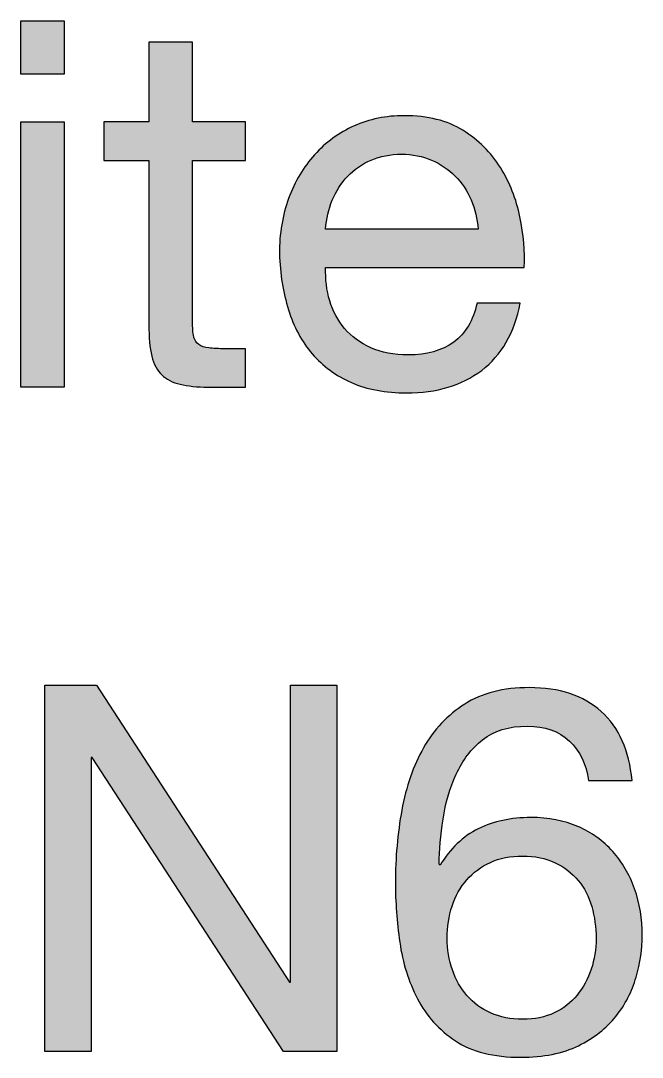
# Paper-space layout 'A3mask (portrait)' of a CAD drawing. Extents: x 0 to 277, y 0 to 394.
# Drawn here: x 207.705 to 210.149, y 28.99 to 33.067 of the extents above; entities that cross this region are included whole.
import ezdxf
from ezdxf.enums import TextEntityAlignment as Align

# ---------------------------------------------------------------- set-up
doc = ezdxf.new("R2010")
doc.units = 0
doc.layers.get('0').update_dxf_attribs({"linetype": 'CONTINUOUS'})
doc.layers.get('Defpoints').update_dxf_attribs({"linetype": 'CONTINUOUS'})
doc.layers.add('JPP_Mask', color=7, linetype='CONTINUOUS')
doc.styles.add('JPP', font='arial.ttf')

# ---------------------------------------------------------------- blocks, each defined once
blk = doc.blocks.new('A3mask (portrait)')
at = {"true_color": 0x004a91}
for points in [[(207.876, 33.0666), (207.7046, 33.0666), (207.7046, 32.8567), (207.876, 32.8567)], [(207.876, 32.6689), (207.7046, 32.6689), (207.7046, 31.6252), (207.876, 31.6252)], [(207.981, 30.1692), (207.985, 30.1692), (208.7381, 29.0125), (208.948, 29.0125), (208.948, 30.454), (208.7662, 30.454), (208.7662, 29.2851), (208.7622, 29.2851), (208.0031, 30.454), (207.7992, 30.454), (207.7992, 29.0125), (207.981, 29.0125)]]:
    blk.add_hatch(color=154, dxfattribs=at).paths.add_polyline_path(points)
h = blk.add_hatch(color=154, dxfattribs=at)
edge = h.paths.add_edge_path()
edge.add_spline(control_points=[(208.5887, 32.5932), (208.5887, 32.6311), (208.5887, 32.6689), (208.5887, 32.6689), (208.5887, 32.6689), (208.5757, 32.6689), (208.5562, 32.6689)], knot_values=[21.749925, 21.749925, 21.749925, 21.749925, 22.249925, 22.249925, 22.249925, 22.5, 22.5, 22.5, 22.5], degree=3, periodic=0)
edge.add_spline(control_points=[(208.5562, 32.6689), (208.5367, 32.6689), (208.5107, 32.6689), (208.4847, 32.6689)], knot_values=[21.49993, 21.49993, 21.49993, 21.49993, 21.749925, 21.749925, 21.749925, 21.749925], degree=3, periodic=0)
edge.add_spline(control_points=[(208.4847, 32.6689), (208.4717, 32.6689), (208.4587, 32.6689), (208.4465, 32.6689)], knot_values=[21.374932, 21.374932, 21.374932, 21.374932, 21.49993, 21.49993, 21.49993, 21.49993], degree=3, periodic=0)
edge.add_spline(control_points=[(208.4465, 32.6689), (208.4343, 32.6689), (208.4229, 32.6689), (208.4132, 32.6689)], knot_values=[21.249935, 21.249935, 21.249935, 21.249935, 21.374932, 21.374932, 21.374932, 21.374932], degree=3, periodic=0)
edge.add_spline(control_points=[(208.4132, 32.6689), (208.4083, 32.6689), (208.4038, 32.6689), (208.3999, 32.6689)], knot_values=[21.187436, 21.187436, 21.187436, 21.187436, 21.249935, 21.249935, 21.249935, 21.249935], degree=3, periodic=0)
edge.add_spline(control_points=[(208.3999, 32.6689), (208.3959, 32.6689), (208.3925, 32.6689), (208.3896, 32.6689)], knot_values=[21.124938, 21.124938, 21.124938, 21.124938, 21.187436, 21.187436, 21.187436, 21.187436], degree=3, periodic=0)
edge.add_spline(control_points=[(208.383, 32.6689), (208.3826, 32.6689), (208.3823, 32.6689), (208.382, 32.6689)], knot_values=[21.046814, 21.046814, 21.046814, 21.046814, 21.062439, 21.062439, 21.062439, 21.062439], degree=3, periodic=0)
edge.add_spline(control_points=[(208.382, 32.6689), (208.3817, 32.6689), (208.3815, 32.6689), (208.3813, 32.6689)], knot_values=[21.031189, 21.031189, 21.031189, 21.031189, 21.046814, 21.046814, 21.046814, 21.046814], degree=3, periodic=0)
edge.add_spline(control_points=[(208.3813, 32.6689), (208.3812, 32.6689), (208.3811, 32.6689), (208.381, 32.6689)], knot_values=[21.023377, 21.023377, 21.023377, 21.023377, 21.031189, 21.031189, 21.031189, 21.031189], degree=3, periodic=0)
edge.add_spline(control_points=[(208.381, 32.6689), (208.3809, 32.6689), (208.3809, 32.6689), (208.3808, 32.6689)], knot_values=[21.015565, 21.015565, 21.015565, 21.015565, 21.023377, 21.023377, 21.023377, 21.023377], degree=3, periodic=0)
edge.add_spline(control_points=[(208.3808, 32.6689), (208.3808, 32.6689), (208.3808, 32.6689), (208.3808, 32.6689)], knot_values=[21.011659, 21.011659, 21.011659, 21.011659, 21.015565, 21.015565, 21.015565, 21.015565], degree=3, periodic=0)
edge.add_spline(control_points=[(208.3808, 32.6689), (208.3808, 32.6689), (208.3807, 32.6689), (208.3807, 32.6689)], knot_values=[21.007752, 21.007752, 21.007752, 21.007752, 21.011659, 21.011659, 21.011659, 21.011659], degree=3, periodic=0)
edge.add_spline(control_points=[(208.3807, 32.6689), (208.3807, 32.6689), (208.3807, 32.6689), (208.3807, 32.6689)], knot_values=[21.005799, 21.005799, 21.005799, 21.005799, 21.007752, 21.007752, 21.007752, 21.007752], degree=3, periodic=0)
edge.add_spline(control_points=[(208.3807, 32.6689), (208.3807, 32.6689), (208.3807, 32.6689), (208.3807, 32.6689)], knot_values=[21.003846, 21.003846, 21.003846, 21.003846, 21.005799, 21.005799, 21.005799, 21.005799], degree=3, periodic=0)
edge.add_spline(control_points=[(208.3807, 32.6689), (208.3807, 32.6689), (208.3807, 32.6689), (208.3807, 32.6689)], knot_values=[21.00287, 21.00287, 21.00287, 21.00287, 21.003846, 21.003846, 21.003846, 21.003846], degree=3, periodic=0)
edge.add_spline(control_points=[(208.3807, 32.6689), (208.3807, 32.6689), (208.3807, 32.6689), (208.3807, 32.6689)], knot_values=[21.001893, 21.001893, 21.001893, 21.001893, 21.00287, 21.00287, 21.00287, 21.00287], degree=3, periodic=0)
edge.add_spline(control_points=[(208.3807, 32.6689), (208.3807, 32.6689), (208.3807, 32.6689), (208.3807, 32.6689)], knot_values=[21.001405, 21.001405, 21.001405, 21.001405, 21.001893, 21.001893, 21.001893, 21.001893], degree=3, periodic=0)
edge.add_spline(control_points=[(208.3807, 32.6689), (208.3807, 32.6689), (208.3807, 32.6689), (208.3807, 32.6689), (208.3807, 32.6689), (208.3807, 32.6689), (208.3807, 32.6689)], knot_values=[20.99994, 20.99994, 20.99994, 20.99994, 21.001345, 21.001345, 21.001345, 21.001405, 21.001405, 21.001405, 21.001405], degree=3, periodic=0)
edge.add_spline(control_points=[(208.3807, 32.6689), (208.3807, 32.6689), (208.3807, 32.6885), (208.3807, 32.7178)], knot_values=[20.749945, 20.749945, 20.749945, 20.749945, 20.99994, 20.99994, 20.99994, 20.99994], degree=3, periodic=0)
edge.add_spline(control_points=[(208.3807, 32.7178), (208.3807, 32.7472), (208.3807, 32.7863), (208.3807, 32.8254)], knot_values=[20.49995, 20.49995, 20.49995, 20.49995, 20.749945, 20.749945, 20.749945, 20.749945], degree=3, periodic=0)
edge.add_spline(control_points=[(208.3807, 32.8254), (208.3807, 32.8449), (208.3807, 32.8645), (208.3807, 32.8828)], knot_values=[20.374952, 20.374952, 20.374952, 20.374952, 20.49995, 20.49995, 20.49995, 20.49995], degree=3, periodic=0)
edge.add_spline(control_points=[(208.3807, 32.8828), (208.3807, 32.9012), (208.3807, 32.9183), (208.3807, 32.9329)], knot_values=[20.249955, 20.249955, 20.249955, 20.249955, 20.374952, 20.374952, 20.374952, 20.374952], degree=3, periodic=0)
edge.add_spline(control_points=[(208.3807, 32.9329), (208.3807, 32.9403), (208.3807, 32.947), (208.3807, 32.953)], knot_values=[20.187456, 20.187456, 20.187456, 20.187456, 20.249955, 20.249955, 20.249955, 20.249955], degree=3, periodic=0)
edge.add_spline(control_points=[(208.3807, 32.953), (208.3807, 32.9589), (208.3807, 32.9641), (208.3807, 32.9684)], knot_values=[20.124958, 20.124958, 20.124958, 20.124958, 20.187456, 20.187456, 20.187456, 20.187456], degree=3, periodic=0)
edge.add_spline(control_points=[(208.3807, 32.9684), (208.3807, 32.9705), (208.3807, 32.9724), (208.3807, 32.9741)], knot_values=[20.093708, 20.093708, 20.093708, 20.093708, 20.124958, 20.124958, 20.124958, 20.124958], degree=3, periodic=0)
edge.add_spline(control_points=[(208.3807, 32.9818), (208.3807, 32.9818), (208.3807, 32.9818), (208.3807, 32.9818), (208.3807, 32.9818), (208.3807, 32.9818), (208.3807, 32.9818)], knot_values=[19.999959, 19.999959, 19.999959, 19.999959, 20, 20, 20, 20.000692, 20.000692, 20.000692, 20.000692], degree=3, periodic=0)
edge.add_spline(control_points=[(208.3807, 32.9818), (208.3807, 32.9818), (208.37, 32.9818), (208.3539, 32.9818)], knot_values=[19.749965, 19.749965, 19.749965, 19.749965, 19.999959, 19.999959, 19.999959, 19.999959], degree=3, periodic=0)
edge.add_spline(control_points=[(208.3539, 32.9818), (208.3378, 32.9818), (208.3163, 32.9818), (208.2949, 32.9818)], knot_values=[19.49997, 19.49997, 19.49997, 19.49997, 19.749965, 19.749965, 19.749965, 19.749965], degree=3, periodic=0)
edge.add_spline(control_points=[(208.2949, 32.9818), (208.2841, 32.9818), (208.2734, 32.9818), (208.2633, 32.9818)], knot_values=[19.374972, 19.374972, 19.374972, 19.374972, 19.49997, 19.49997, 19.49997, 19.49997], degree=3, periodic=0)
edge.add_spline(control_points=[(208.2633, 32.9818), (208.2533, 32.9818), (208.2439, 32.9818), (208.2359, 32.9818)], knot_values=[19.249975, 19.249975, 19.249975, 19.249975, 19.374972, 19.374972, 19.374972, 19.374972], degree=3, periodic=0)
edge.add_spline(control_points=[(208.2359, 32.9818), (208.2318, 32.9818), (208.2282, 32.9818), (208.2249, 32.9818)], knot_values=[19.187476, 19.187476, 19.187476, 19.187476, 19.249975, 19.249975, 19.249975, 19.249975], degree=3, periodic=0)
edge.add_spline(control_points=[(208.2249, 32.9818), (208.2216, 32.9818), (208.2188, 32.9818), (208.2164, 32.9818)], knot_values=[19.124977, 19.124977, 19.124977, 19.124977, 19.187476, 19.187476, 19.187476, 19.187476], degree=3, periodic=0)
edge.add_spline(control_points=[(208.209, 32.9818), (208.209, 32.9818), (208.209, 32.9818), (208.209, 32.9818), (208.209, 32.9818), (208.209, 32.9818), (208.209, 32.9818)], knot_values=[18.99998, 18.99998, 18.99998, 18.99998, 19.001424, 19.001424, 19.001424, 19.001445, 19.001445, 19.001445, 19.001445], degree=3, periodic=0)
edge.add_spline(control_points=[(208.209, 32.9818), (208.209, 32.9818), (208.209, 32.9036), (208.209, 32.8254)], knot_values=[18.49999, 18.49999, 18.49999, 18.49999, 18.99998, 18.99998, 18.99998, 18.99998], degree=3, periodic=0)
edge.add_spline(control_points=[(208.209, 32.8254), (208.209, 32.7471), (208.209, 32.6689), (208.209, 32.6689), (208.209, 32.6689), (208.209, 32.6689), (208.209, 32.6689)], knot_values=[17.999023, 17.999023, 17.999023, 17.999023, 18.499013, 18.499013, 18.499013, 18.49999, 18.49999, 18.49999, 18.49999], degree=3, periodic=0)
edge.add_spline(control_points=[(208.2047, 32.6689), (208.2037, 32.6689), (208.2026, 32.6689), (208.2014, 32.6689)], knot_values=[17.875003, 17.875003, 17.875003, 17.875003, 17.906252, 17.906252, 17.906252, 17.906252], degree=3, periodic=0)
edge.add_spline(control_points=[(208.2014, 32.6689), (208.199, 32.6689), (208.196, 32.6689), (208.1927, 32.6689)], knot_values=[17.812504, 17.812504, 17.812504, 17.812504, 17.875003, 17.875003, 17.875003, 17.875003], degree=3, periodic=0)
edge.add_spline(control_points=[(208.1927, 32.6689), (208.1893, 32.6689), (208.1855, 32.6689), (208.1813, 32.6689)], knot_values=[17.750005, 17.750005, 17.750005, 17.750005, 17.812504, 17.812504, 17.812504, 17.812504], degree=3, periodic=0)
edge.add_spline(control_points=[(208.1813, 32.6689), (208.173, 32.6689), (208.1632, 32.6689), (208.1528, 32.6689)], knot_values=[17.625007, 17.625007, 17.625007, 17.625007, 17.750005, 17.750005, 17.750005, 17.750005], degree=3, periodic=0)
edge.add_spline(control_points=[(208.1528, 32.6689), (208.1424, 32.6689), (208.1313, 32.6689), (208.1202, 32.6689)], knot_values=[17.50001, 17.50001, 17.50001, 17.50001, 17.625008, 17.625008, 17.625008, 17.625008], degree=3, periodic=0)
edge.add_spline(control_points=[(208.1202, 32.6689), (208.098, 32.6689), (208.0758, 32.6689), (208.0591, 32.6689)], knot_values=[17.250015, 17.250015, 17.250015, 17.250015, 17.50001, 17.50001, 17.50001, 17.50001], degree=3, periodic=0)
edge.add_spline(control_points=[(208.0591, 32.6689), (208.0425, 32.6689), (208.0314, 32.6689), (208.0314, 32.6689), (208.0314, 32.6689), (208.0314, 32.6689), (208.0314, 32.6689)], knot_values=[16.999043, 16.999043, 16.999043, 16.999043, 17.249058, 17.249058, 17.249058, 17.250015, 17.250015, 17.250015, 17.250015], degree=3, periodic=0)
edge.add_spline(control_points=[(208.0314, 32.6624), (208.0314, 32.6603), (208.0314, 32.6578), (208.0314, 32.6549)], knot_values=[16.812524, 16.812524, 16.812524, 16.812524, 16.875023, 16.875023, 16.875023, 16.875023], degree=3, periodic=0)
edge.add_spline(control_points=[(208.0314, 32.6549), (208.0314, 32.6521), (208.0314, 32.6488), (208.0314, 32.6453)], knot_values=[16.750025, 16.750025, 16.750025, 16.750025, 16.812524, 16.812524, 16.812524, 16.812524], degree=3, periodic=0)
edge.add_spline(control_points=[(208.0314, 32.6453), (208.0314, 32.6382), (208.0314, 32.6299), (208.0314, 32.621)], knot_values=[16.625028, 16.625028, 16.625028, 16.625028, 16.750025, 16.750025, 16.750025, 16.750025], degree=3, periodic=0)
edge.add_spline(control_points=[(208.0314, 32.621), (208.0314, 32.6121), (208.0314, 32.6027), (208.0314, 32.5932)], knot_values=[16.50003, 16.50003, 16.50003, 16.50003, 16.625028, 16.625028, 16.625028, 16.625028], degree=3, periodic=0)
edge.add_spline(control_points=[(208.0314, 32.5932), (208.0314, 32.5743), (208.0314, 32.5553), (208.0314, 32.5411)], knot_values=[16.250035, 16.250035, 16.250035, 16.250035, 16.50003, 16.50003, 16.50003, 16.50003], degree=3, periodic=0)
edge.add_spline(control_points=[(208.0314, 32.5411), (208.0314, 32.5269), (208.0314, 32.5175), (208.0314, 32.5175), (208.0314, 32.5175), (208.0314, 32.5175), (208.0314, 32.5175)], knot_values=[15.999063, 15.999063, 15.999063, 15.999063, 16.249098, 16.249098, 16.249098, 16.250035, 16.250035, 16.250035, 16.250035], degree=3, periodic=0)
edge.add_spline(control_points=[(208.0358, 32.5175), (208.0367, 32.5175), (208.0378, 32.5175), (208.039, 32.5175)], knot_values=[15.875042, 15.875042, 15.875042, 15.875042, 15.906292, 15.906292, 15.906292, 15.906292], degree=3, periodic=0)
edge.add_spline(control_points=[(208.039, 32.5175), (208.0414, 32.5175), (208.0444, 32.5175), (208.0478, 32.5175)], knot_values=[15.812544, 15.812544, 15.812544, 15.812544, 15.875042, 15.875042, 15.875042, 15.875042], degree=3, periodic=0)
edge.add_spline(control_points=[(208.0478, 32.5175), (208.0511, 32.5175), (208.055, 32.5175), (208.0591, 32.5175)], knot_values=[15.750045, 15.750045, 15.750045, 15.750045, 15.812544, 15.812544, 15.812544, 15.812544], degree=3, periodic=0)
edge.add_spline(control_points=[(208.0591, 32.5175), (208.0675, 32.5175), (208.0772, 32.5175), (208.0876, 32.5175)], knot_values=[15.625048, 15.625048, 15.625048, 15.625048, 15.750045, 15.750045, 15.750045, 15.750045], degree=3, periodic=0)
edge.add_spline(control_points=[(208.0876, 32.5175), (208.098, 32.5175), (208.1091, 32.5175), (208.1202, 32.5175)], knot_values=[15.50005, 15.50005, 15.50005, 15.50005, 15.625048, 15.625048, 15.625048, 15.625048], degree=3, periodic=0)
edge.add_spline(control_points=[(208.1202, 32.5175), (208.1424, 32.5175), (208.1646, 32.5175), (208.1813, 32.5175)], knot_values=[15.250055, 15.250055, 15.250055, 15.250055, 15.50005, 15.50005, 15.50005, 15.50005], degree=3, periodic=0)
edge.add_spline(control_points=[(208.1813, 32.5175), (208.1979, 32.5175), (208.209, 32.5175), (208.209, 32.5175), (208.209, 32.5175), (208.209, 32.5175), (208.209, 32.5175)], knot_values=[14.999572, 14.999572, 14.999572, 14.999572, 15.249627, 15.249627, 15.249627, 15.250055, 15.250055, 15.250055, 15.250055], degree=3, periodic=0)
edge.add_spline(control_points=[(208.209, 32.51), (208.209, 32.5076), (208.209, 32.5046), (208.209, 32.5011)], knot_values=[14.906312, 14.906312, 14.906312, 14.906312, 14.937561, 14.937561, 14.937561, 14.937561], degree=3, periodic=0)
edge.add_spline(control_points=[(208.209, 32.5011), (208.209, 32.4975), (208.209, 32.4935), (208.209, 32.4889)], knot_values=[14.875063, 14.875063, 14.875063, 14.875063, 14.906312, 14.906312, 14.906312, 14.906312], degree=3, periodic=0)
edge.add_spline(control_points=[(208.209, 32.4889), (208.209, 32.4799), (208.209, 32.4688), (208.209, 32.4562)], knot_values=[14.812564, 14.812564, 14.812564, 14.812564, 14.875063, 14.875063, 14.875063, 14.875063], degree=3, periodic=0)
edge.add_spline(control_points=[(208.209, 32.4562), (208.209, 32.4436), (208.209, 32.4293), (208.209, 32.4137)], knot_values=[14.750065, 14.750065, 14.750065, 14.750065, 14.812564, 14.812564, 14.812564, 14.812564], degree=3, periodic=0)
edge.add_spline(control_points=[(208.209, 32.4137), (208.209, 32.3826), (208.209, 32.3463), (208.209, 32.3074)], knot_values=[14.625068, 14.625068, 14.625068, 14.625068, 14.750065, 14.750065, 14.750065, 14.750065], degree=3, periodic=0)
edge.add_spline(control_points=[(208.209, 32.3074), (208.209, 32.2685), (208.209, 32.227), (208.209, 32.1854)], knot_values=[14.50007, 14.50007, 14.50007, 14.50007, 14.625068, 14.625068, 14.625068, 14.625068], degree=3, periodic=0)
edge.add_spline(control_points=[(208.209, 32.1854), (208.209, 32.1024), (208.209, 32.0194), (208.209, 31.9571)], knot_values=[14.250075, 14.250075, 14.250075, 14.250075, 14.50007, 14.50007, 14.50007, 14.50007], degree=3, periodic=0)
edge.add_spline(control_points=[(208.209, 31.9571), (208.209, 31.8948), (208.209, 31.8533), (208.209, 31.8533), (208.209, 31.8048), (208.2139, 31.7658), (208.2232, 31.7362)], knot_values=[13, 13, 13, 13, 13.250075, 13.250075, 13.250075, 14.250075, 14.250075, 14.250075, 14.250075], degree=3, periodic=0)
edge.add_spline(control_points=[(208.2232, 31.7362), (208.2327, 31.7066), (208.2471, 31.6837), (208.2666, 31.6676)], knot_values=[12, 12, 12, 12, 13, 13, 13, 13], degree=3, periodic=0)
edge.add_spline(control_points=[(208.2666, 31.6676), (208.2861, 31.6514), (208.3118, 31.6404), (208.3433, 31.6342)], knot_values=[11, 11, 11, 11, 12, 12, 12, 12], degree=3, periodic=0)
edge.add_spline(control_points=[(208.3433, 31.6342), (208.3749, 31.6282), (208.4129, 31.6252), (208.4575, 31.6252)], knot_values=[10, 10, 10, 10, 11, 11, 11, 11], degree=3, periodic=0)
edge.add_spline(control_points=[(208.4575, 31.6252), (208.4575, 31.6252), (208.5887, 31.6252), (208.5887, 31.6252), (208.5887, 31.6252), (208.5887, 31.663), (208.5887, 31.7009)], knot_values=[8.5, 8.5, 8.5, 8.5, 9.5, 9.5, 9.5, 10, 10, 10, 10], degree=3, periodic=0)
edge.add_spline(control_points=[(208.5887, 31.7009), (208.5887, 31.7388), (208.5887, 31.7766), (208.5887, 31.7766)], knot_values=[8, 8, 8, 8, 8.5, 8.5, 8.5, 8.5], degree=3, periodic=0)
edge.add_spline(control_points=[(208.5887, 31.7766), (208.5887, 31.7766), (208.5099, 31.7766), (208.5099, 31.7766)], knot_values=[7.00001, 7.00001, 7.00001, 7.00001, 7.99999, 7.99999, 7.99999, 7.99999], degree=3, periodic=0)
edge.add_spline(control_points=[(208.5099, 31.7766), (208.483, 31.7766), (208.4612, 31.7776), (208.4442, 31.7796)], knot_values=[6, 6, 6, 6, 7, 7, 7, 7], degree=3, periodic=0)
edge.add_spline(control_points=[(208.4442, 31.7796), (208.4275, 31.7816), (208.4143, 31.786), (208.405, 31.7927)], knot_values=[5, 5, 5, 5, 6, 6, 6, 6], degree=3, periodic=0)
edge.add_spline(control_points=[(208.405, 31.7927), (208.3955, 31.7995), (208.389, 31.8089), (208.3858, 31.821)], knot_values=[4, 4, 4, 4, 5, 5, 5, 5], degree=3, periodic=0)
edge.add_spline(control_points=[(208.3858, 31.821), (208.3823, 31.8331), (208.3807, 31.8492), (208.3807, 31.8694)], knot_values=[3, 3, 3, 3, 4, 4, 4, 4], degree=3, periodic=0)
edge.add_spline(control_points=[(208.3807, 31.8694), (208.3807, 31.8694), (208.3807, 32.5175), (208.3807, 32.5175), (208.3807, 32.5175), (208.4327, 32.5175), (208.4847, 32.5175)], knot_values=[1.5, 1.5, 1.5, 1.5, 2.5, 2.5, 2.5, 3, 3, 3, 3], degree=3, periodic=0)
edge.add_spline(control_points=[(208.4847, 32.5175), (208.5367, 32.5175), (208.5887, 32.5175), (208.5887, 32.5175), (208.5887, 32.5175), (208.5887, 32.5553), (208.5887, 32.5932)], knot_values=[0.5, 0.5, 0.5, 0.5, 1, 1, 1, 1.5, 1.5, 1.5, 1.5], degree=3, periodic=0)
h = blk.add_hatch(color=154, dxfattribs=at)
edge = h.paths.add_edge_path()
edge.add_spline(control_points=[(208.9037, 32.0956), (208.9037, 32.0956), (209.6849, 32.0956), (209.6849, 32.0956), (209.6877, 32.1588), (209.6819, 32.2254), (209.6678, 32.2954)], knot_values=[12, 12, 12, 12, 13, 13, 13, 14, 14, 14, 14], degree=3, periodic=0)
edge.add_spline(control_points=[(209.6678, 32.2954), (209.6536, 32.3654), (209.6281, 32.43), (209.591, 32.4893)], knot_values=[11, 11, 11, 11, 12, 12, 12, 12], degree=3, periodic=0)
edge.add_spline(control_points=[(209.591, 32.4893), (209.5541, 32.5484), (209.5049, 32.5972), (209.4437, 32.6356)], knot_values=[10, 10, 10, 10, 11, 11, 11, 11], degree=3, periodic=0)
edge.add_spline(control_points=[(209.4437, 32.6356), (209.3825, 32.6739), (209.3055, 32.6932), (209.2124, 32.6932)], knot_values=[9, 9, 9, 9, 10, 10, 10, 10], degree=3, periodic=0)
edge.add_spline(control_points=[(209.2124, 32.6932), (209.1412, 32.6932), (209.0756, 32.6797), (209.0158, 32.6528)], knot_values=[8, 8, 8, 8, 9, 9, 9, 9], degree=3, periodic=0)
edge.add_spline(control_points=[(209.0158, 32.6528), (208.9559, 32.6258), (208.904, 32.5882), (208.8604, 32.5397)], knot_values=[7, 7, 7, 7, 8, 8, 8, 8], degree=3, periodic=0)
edge.add_spline(control_points=[(208.8604, 32.5397), (208.8165, 32.4912), (208.7824, 32.4341), (208.7583, 32.3681), (208.7342, 32.3021), (208.7219, 32.2295), (208.7219, 32.1501)], knot_values=[5, 5, 5, 5, 6, 6, 6, 7, 7, 7, 7], degree=3, periodic=0)
edge.add_spline(control_points=[(208.7219, 32.1501), (208.7247, 32.0706), (208.7365, 31.9973), (208.7574, 31.9301)], knot_values=[4, 4, 4, 4, 5, 5, 5, 5], degree=3, periodic=0)
edge.add_spline(control_points=[(208.7574, 31.9301), (208.7782, 31.8627), (208.8093, 31.8048), (208.8511, 31.7564)], knot_values=[3, 3, 3, 3, 4, 4, 4, 4], degree=3, periodic=0)
edge.add_spline(control_points=[(208.8511, 31.7564), (208.8928, 31.708), (208.9443, 31.6703), (209.0055, 31.6434), (209.0668, 31.6165), (209.1392, 31.603), (209.2227, 31.603)], knot_values=[1, 1, 1, 1, 2, 2, 2, 3, 3, 3, 3], degree=3, periodic=0)
edge.add_spline(control_points=[(209.2227, 31.603), (209.3409, 31.603), (209.4393, 31.6326), (209.5175, 31.6917)], knot_values=[0, 0, 0, 0, 1, 1, 1, 1], degree=3, periodic=0)
edge.add_spline(control_points=[(209.5175, 31.6917), (209.5954, 31.751), (209.646, 31.8391), (209.6689, 31.9563)], knot_values=[21, 21, 21, 21, 22, 22, 22, 22], degree=3, periodic=0)
edge.add_spline(control_points=[(209.6689, 31.9563), (209.6689, 31.9563), (209.4991, 31.9563), (209.4991, 31.9563), (209.4843, 31.8876), (209.4539, 31.8365), (209.4073, 31.8028)], knot_values=[19, 19, 19, 19, 20, 20, 20, 21, 21, 21, 21], degree=3, periodic=0)
edge.add_spline(control_points=[(209.4073, 31.8028), (209.3609, 31.7692), (209.3013, 31.7524), (209.2287, 31.7524)], knot_values=[18, 18, 18, 18, 19, 19, 19, 19], degree=3, periodic=0)
edge.add_spline(control_points=[(209.2287, 31.7524), (209.1721, 31.7524), (209.1229, 31.7618), (209.0814, 31.7806)], knot_values=[17, 17, 17, 17, 18, 18, 18, 18], degree=3, periodic=0)
edge.add_spline(control_points=[(209.0814, 31.7806), (209.0396, 31.7995), (209.0053, 31.8246), (208.9784, 31.8563), (208.9515, 31.888), (208.932, 31.9243), (208.9197, 31.9653)], knot_values=[15, 15, 15, 15, 16, 16, 16, 17, 17, 17, 17], degree=3, periodic=0)
edge.add_spline(control_points=[(208.9197, 31.9653), (208.9077, 32.0064), (208.9023, 32.0497), (208.9037, 32.0956)], knot_values=[14, 14, 14, 14, 15, 15, 15, 15], degree=3, periodic=0)
edge = h.paths.add_edge_path(flags=16)
edge.add_spline(control_points=[(209.5033, 32.247), (209.5033, 32.247), (208.9037, 32.247), (208.9037, 32.247), (208.9063, 32.2874), (208.9151, 32.3254), (208.9299, 32.361)], knot_values=[6, 6, 6, 6, 7, 7, 7, 8, 8, 8, 8], degree=3, periodic=0)
edge.add_spline(control_points=[(208.9299, 32.361), (208.9448, 32.3967), (208.965, 32.4279), (208.9905, 32.455)], knot_values=[5, 5, 5, 5, 6, 6, 6, 6], degree=3, periodic=0)
edge.add_spline(control_points=[(208.9905, 32.455), (209.016, 32.4819), (209.0466, 32.503), (209.0823, 32.5185)], knot_values=[4, 4, 4, 4, 5, 5, 5, 5], degree=3, periodic=0)
edge.add_spline(control_points=[(209.0823, 32.5185), (209.118, 32.5339), (209.1579, 32.5417), (209.2025, 32.5417)], knot_values=[3, 3, 3, 3, 4, 4, 4, 4], degree=3, periodic=0)
edge.add_spline(control_points=[(209.2025, 32.5417), (209.2456, 32.5417), (209.2848, 32.5339), (209.3205, 32.5185)], knot_values=[2, 2, 2, 2, 3, 3, 3, 3], degree=3, periodic=0)
edge.add_spline(control_points=[(209.3205, 32.5185), (209.3563, 32.503), (209.3871, 32.4822), (209.4133, 32.4559)], knot_values=[1, 1, 1, 1, 2, 2, 2, 2], degree=3, periodic=0)
edge.add_spline(control_points=[(209.4133, 32.4559), (209.4398, 32.4297), (209.4606, 32.3984), (209.4759, 32.3621)], knot_values=[0, 0, 0, 0, 1, 1, 1, 1], degree=3, periodic=0)
edge.add_spline(control_points=[(209.4759, 32.3621), (209.4915, 32.3258), (209.5005, 32.2874), (209.5033, 32.247)], knot_values=[8, 8, 8, 8, 9, 9, 9, 9], degree=3, periodic=0)
h = blk.add_hatch(color=154, dxfattribs=at)
edge = h.paths.add_edge_path()
edge.add_spline(control_points=[(210.149, 29.4688), (210.149, 29.5346), (210.1391, 29.5959), (210.1189, 29.6525), (210.0987, 29.7091), (210.0699, 29.7582), (210.0331, 29.8)], knot_values=[10, 10, 10, 10, 11, 11, 11, 12, 12, 12, 12], degree=3, periodic=0)
edge.add_spline(control_points=[(210.0331, 29.8), (209.996, 29.8415), (209.9503, 29.8742), (209.8958, 29.8979)], knot_values=[9, 9, 9, 9, 10, 10, 10, 10], degree=3, periodic=0)
edge.add_spline(control_points=[(209.8958, 29.8979), (209.8412, 29.9213), (209.7798, 29.9331), (209.7111, 29.9331)], knot_values=[8, 8, 8, 8, 9, 9, 9, 9], degree=3, periodic=0)
edge.add_spline(control_points=[(209.7111, 29.9331), (209.633, 29.9331), (209.5641, 29.9183), (209.504, 29.8888)], knot_values=[7, 7, 7, 7, 8, 8, 8, 8], degree=3, periodic=0)
edge.add_spline(control_points=[(209.504, 29.8888), (209.4442, 29.8591), (209.3941, 29.8113), (209.3537, 29.7455)], knot_values=[6, 6, 6, 6, 7, 7, 7, 7], degree=3, periodic=0)
edge.add_spline(control_points=[(209.3537, 29.7455), (209.3537, 29.7455), (209.3498, 29.7494), (209.3498, 29.7494)], knot_values=[5.00001, 5.00001, 5.00001, 5.00001, 6, 6, 6, 6], degree=3, periodic=0)
edge.add_spline(control_points=[(209.3498, 29.7494), (209.3509, 29.8046), (209.3565, 29.8638), (209.3658, 29.9271)], knot_values=[4, 4, 4, 4, 5, 5, 5, 5], degree=3, periodic=0)
edge.add_spline(control_points=[(209.3658, 29.9271), (209.3753, 29.9904), (209.3924, 30.0493), (209.4173, 30.1038), (209.4421, 30.1583), (209.4769, 30.2033), (209.5212, 30.2388)], knot_values=[2, 2, 2, 2, 3, 3, 3, 4, 4, 4, 4], degree=3, periodic=0)
edge.add_spline(control_points=[(209.5212, 30.2388), (209.5657, 30.2745), (209.6241, 30.2925), (209.697, 30.2925)], knot_values=[1, 1, 1, 1, 2, 2, 2, 2], degree=3, periodic=0)
edge.add_spline(control_points=[(209.697, 30.2925), (209.7656, 30.2925), (209.8206, 30.2729), (209.8624, 30.234)], knot_values=[0, 0, 0, 0, 1, 1, 1, 1], degree=3, periodic=0)
edge.add_spline(control_points=[(209.8624, 30.234), (209.9041, 30.195), (209.9292, 30.143), (209.937, 30.0786)], knot_values=[27, 27, 27, 27, 28, 28, 28, 28], degree=3, periodic=0)
edge.add_spline(control_points=[(209.937, 30.0786), (209.937, 30.0786), (210.1087, 30.0786), (210.1087, 30.0786), (210.098, 30.1968), (210.0577, 30.2874), (209.9876, 30.35)], knot_values=[25, 25, 25, 25, 26, 26, 26, 27, 27, 27, 27], degree=3, periodic=0)
edge.add_spline(control_points=[(209.9876, 30.35), (209.9176, 30.4126), (209.8234, 30.4439), (209.7049, 30.4439)], knot_values=[24, 24, 24, 24, 25, 25, 25, 25], degree=3, periodic=0)
edge.add_spline(control_points=[(209.7049, 30.4439), (209.6026, 30.4439), (209.5179, 30.4223), (209.4507, 30.3793), (209.3834, 30.3362), (209.3296, 30.2792), (209.289, 30.2077)], knot_values=[22, 22, 22, 22, 23, 23, 23, 24, 24, 24, 24], degree=3, periodic=0)
edge.add_spline(control_points=[(209.289, 30.2077), (209.2486, 30.1363), (209.2201, 30.0547), (209.2034, 29.9623)], knot_values=[21, 21, 21, 21, 22, 22, 22, 22], degree=3, periodic=0)
edge.add_spline(control_points=[(209.2034, 29.9623), (209.1865, 29.8703), (209.1781, 29.7749), (209.1781, 29.6768)], knot_values=[20, 20, 20, 20, 21, 21, 21, 21], degree=3, periodic=0)
edge.add_spline(control_points=[(209.1781, 29.6768), (209.1781, 29.6014), (209.1837, 29.5233), (209.1953, 29.4426)], knot_values=[19, 19, 19, 19, 20, 20, 20, 20], degree=3, periodic=0)
edge.add_spline(control_points=[(209.1953, 29.4426), (209.2066, 29.3618), (209.2298, 29.2878), (209.2649, 29.2206)], knot_values=[18, 18, 18, 18, 19, 19, 19, 19], degree=3, periodic=0)
edge.add_spline(control_points=[(209.2649, 29.2206), (209.2999, 29.1531), (209.3498, 29.0979), (209.4142, 29.055)], knot_values=[17, 17, 17, 17, 18, 18, 18, 18], degree=3, periodic=0)
edge.add_spline(control_points=[(209.4142, 29.055), (209.479, 29.0118), (209.5643, 28.9903), (209.6708, 28.9903)], knot_values=[16, 16, 16, 16, 17, 17, 17, 17], degree=3, periodic=0)
edge.add_spline(control_points=[(209.6708, 28.9903), (209.7608, 28.9903), (209.8366, 29.0056), (209.8978, 29.0357)], knot_values=[15, 15, 15, 15, 16, 16, 16, 16], degree=3, periodic=0)
edge.add_spline(control_points=[(209.8978, 29.0357), (209.9591, 29.0661), (210.008, 29.1044), (210.0451, 29.1508), (210.0822, 29.1972), (210.1087, 29.2486), (210.1249, 29.3052), (210.1412, 29.3618), (210.149, 29.4163), (210.149, 29.4688)], knot_values=[12, 12, 12, 12, 13, 13, 13, 14, 14, 14, 15, 15, 15, 15], degree=3, periodic=0)
edge = h.paths.add_edge_path(flags=16)
edge.add_spline(control_points=[(209.4012, 29.585), (209.414, 29.6246), (209.433, 29.659), (209.4588, 29.6877)], knot_values=[1, 1, 1, 1, 2, 2, 2, 2], degree=3, periodic=0)
edge.add_spline(control_points=[(209.4588, 29.6877), (209.4843, 29.7167), (209.5151, 29.7397), (209.5515, 29.7564)], knot_values=[0, 0, 0, 0, 1, 1, 1, 1], degree=3, periodic=0)
edge.add_spline(control_points=[(209.5515, 29.7564), (209.588, 29.7733), (209.6302, 29.7817), (209.6787, 29.7817), (209.7271, 29.7817), (209.7696, 29.7728), (209.806, 29.7555)], knot_values=[14, 14, 14, 14, 15, 15, 15, 16, 16, 16, 16], degree=3, periodic=0)
edge.add_spline(control_points=[(209.806, 29.7555), (209.8422, 29.7381), (209.8726, 29.7146), (209.8967, 29.6859)], knot_values=[13, 13, 13, 13, 14, 14, 14, 14], degree=3, periodic=0)
edge.add_spline(control_points=[(209.8967, 29.6859), (209.921, 29.6569), (209.9389, 29.6225), (209.9503, 29.5829), (209.9616, 29.5432), (209.9674, 29.501), (209.9674, 29.4567)], knot_values=[11, 11, 11, 11, 12, 12, 12, 13, 13, 13, 13], degree=3, periodic=0)
edge.add_spline(control_points=[(209.9674, 29.4567), (209.9674, 29.415), (209.9609, 29.3748), (209.9482, 29.3366), (209.9354, 29.2983), (209.9169, 29.2642), (209.8927, 29.2345)], knot_values=[9, 9, 9, 9, 10, 10, 10, 11, 11, 11, 11], degree=3, periodic=0)
edge.add_spline(control_points=[(209.8927, 29.2345), (209.8686, 29.205), (209.8385, 29.1818), (209.803, 29.1649)], knot_values=[8, 8, 8, 8, 9, 9, 9, 9], degree=3, periodic=0)
edge.add_spline(control_points=[(209.803, 29.1649), (209.7673, 29.1482), (209.7257, 29.1396), (209.6787, 29.1396), (209.6316, 29.1396), (209.5896, 29.1482), (209.5525, 29.1649)], knot_values=[6, 6, 6, 6, 7, 7, 7, 8, 8, 8, 8], degree=3, periodic=0)
edge.add_spline(control_points=[(209.5525, 29.1649), (209.5156, 29.1818), (209.4845, 29.2043), (209.4597, 29.2326), (209.4349, 29.2609), (209.4156, 29.2946), (209.4022, 29.3335), (209.3887, 29.3725), (209.382, 29.4143), (209.382, 29.4588)], knot_values=[3, 3, 3, 3, 4, 4, 4, 5, 5, 5, 6, 6, 6, 6], degree=3, periodic=0)
edge.add_spline(control_points=[(209.382, 29.4588), (209.382, 29.5031), (209.3883, 29.5451), (209.4012, 29.585)], knot_values=[2, 2, 2, 2, 3, 3, 3, 3], degree=3, periodic=0)
at = {"layer": 'Defpoints', "color": 154, "true_color": 0x004a91}
for points in [[(207.7046, 32.8567), (207.7046, 33.0666), (207.876, 33.0666), (207.876, 32.8567), (207.7046, 32.8567)], [(207.876, 32.6689), (207.876, 31.6252), (207.7046, 31.6252), (207.7046, 32.6689), (207.876, 32.6689)], [(208.0031, 30.454), (208.7622, 29.2851), (208.7662, 29.2851), (208.7662, 30.454), (208.948, 30.454), (208.948, 29.0125), (208.7381, 29.0125), (207.985, 30.1692), (207.981, 30.1692), (207.981, 29.0125), (207.7992, 29.0125), (207.7992, 30.454), (208.0031, 30.454)]]:
    blk.add_lwpolyline(points, dxfattribs=at)
for points, knots in [([(208.5887, 32.6689), (208.5887, 32.6689), (208.5887, 32.5175), (208.5887, 32.5175), (208.5887, 32.5175), (208.3807, 32.5175), (208.3807, 32.5175), (208.3807, 32.5175), (208.3807, 31.8694), (208.3807, 31.8694), (208.3807, 31.8492), (208.3823, 31.8331), (208.3858, 31.821), (208.389, 31.8089), (208.3955, 31.7995), (208.405, 31.7927), (208.4143, 31.786), (208.4275, 31.7816), (208.4442, 31.7796), (208.4612, 31.7776), (208.483, 31.7766), (208.5099, 31.7766), (208.5099, 31.7766), (208.5887, 31.7766), (208.5887, 31.7766), (208.5887, 31.7766), (208.5887, 31.6252), (208.5887, 31.6252), (208.5887, 31.6252), (208.4575, 31.6252), (208.4575, 31.6252), (208.4129, 31.6252), (208.3749, 31.6282), (208.3433, 31.6342), (208.3118, 31.6404), (208.2861, 31.6514), (208.2666, 31.6676), (208.2471, 31.6837), (208.2327, 31.7066), (208.2232, 31.7362), (208.2139, 31.7658), (208.209, 31.8048), (208.209, 31.8533), (208.209, 31.8533), (208.209, 32.5175), (208.209, 32.5175), (208.209, 32.5175), (208.0314, 32.5175), (208.0314, 32.5175), (208.0314, 32.5175), (208.0314, 32.6689), (208.0314, 32.6689), (208.0314, 32.6689), (208.209, 32.6689), (208.209, 32.6689), (208.209, 32.6689), (208.209, 32.9818), (208.209, 32.9818), (208.209, 32.9818), (208.3807, 32.9818), (208.3807, 32.9818), (208.3807, 32.9818), (208.3807, 32.6689), (208.3807, 32.6689), (208.3807, 32.6689), (208.5887, 32.6689), (208.5887, 32.6689)], [0, 0, 0, 0, 1, 1, 1, 2, 2, 2, 3, 3, 3, 4, 4, 4, 5, 5, 5, 6, 6, 6, 7, 7, 7, 8, 8, 8, 9, 9, 9, 10, 10, 10, 11, 11, 11, 12, 12, 12, 13, 13, 13, 14, 14, 14, 15, 15, 15, 16, 16, 16, 17, 17, 17, 18, 18, 18, 19, 19, 19, 20, 20, 20, 21, 21, 21, 22, 22, 22, 22]), ([(209.5175, 31.6917), (209.4393, 31.6326), (209.3409, 31.603), (209.2227, 31.603), (209.1392, 31.603), (209.0668, 31.6165), (209.0055, 31.6434), (208.9443, 31.6703), (208.8928, 31.708), (208.8511, 31.7564), (208.8093, 31.8048), (208.7782, 31.8627), (208.7574, 31.9301), (208.7365, 31.9973), (208.7247, 32.0706), (208.7219, 32.1501), (208.7219, 32.2295), (208.7342, 32.3021), (208.7583, 32.3681), (208.7824, 32.4341), (208.8165, 32.4912), (208.8604, 32.5397), (208.904, 32.5882), (208.9559, 32.6258), (209.0158, 32.6528), (209.0756, 32.6797), (209.1412, 32.6932), (209.2124, 32.6932), (209.3055, 32.6932), (209.3825, 32.6739), (209.4437, 32.6356), (209.5049, 32.5972), (209.5541, 32.5484), (209.591, 32.4893), (209.6281, 32.43), (209.6536, 32.3654), (209.6678, 32.2954), (209.6819, 32.2254), (209.6877, 32.1588), (209.6849, 32.0956), (209.6849, 32.0956), (208.9037, 32.0956), (208.9037, 32.0956), (208.9023, 32.0497), (208.9077, 32.0064), (208.9197, 31.9653), (208.932, 31.9243), (208.9515, 31.888), (208.9784, 31.8563), (209.0053, 31.8246), (209.0396, 31.7995), (209.0814, 31.7806), (209.1229, 31.7618), (209.1721, 31.7524), (209.2287, 31.7524), (209.3013, 31.7524), (209.3609, 31.7692), (209.4073, 31.8028), (209.4539, 31.8365), (209.4843, 31.8876), (209.4991, 31.9563), (209.4991, 31.9563), (209.6689, 31.9563), (209.6689, 31.9563), (209.646, 31.8391), (209.5954, 31.751), (209.5175, 31.6917)], [0, 0, 0, 0, 1, 1, 1, 2, 2, 2, 3, 3, 3, 4, 4, 4, 5, 5, 5, 6, 6, 6, 7, 7, 7, 8, 8, 8, 9, 9, 9, 10, 10, 10, 11, 11, 11, 12, 12, 12, 13, 13, 13, 14, 14, 14, 15, 15, 15, 16, 16, 16, 17, 17, 17, 18, 18, 18, 19, 19, 19, 20, 20, 20, 21, 21, 21, 22, 22, 22, 22]), ([(209.4759, 32.3621), (209.4606, 32.3984), (209.4398, 32.4297), (209.4133, 32.4559), (209.3871, 32.4822), (209.3563, 32.503), (209.3205, 32.5185), (209.2848, 32.5339), (209.2456, 32.5417), (209.2025, 32.5417), (209.1579, 32.5417), (209.118, 32.5339), (209.0823, 32.5185), (209.0466, 32.503), (209.016, 32.4819), (208.9905, 32.455), (208.965, 32.4279), (208.9448, 32.3967), (208.9299, 32.361), (208.9151, 32.3254), (208.9063, 32.2874), (208.9037, 32.247), (208.9037, 32.247), (209.5033, 32.247), (209.5033, 32.247), (209.5005, 32.2874), (209.4915, 32.3258), (209.4759, 32.3621)], [0, 0, 0, 0, 1, 1, 1, 2, 2, 2, 3, 3, 3, 4, 4, 4, 5, 5, 5, 6, 6, 6, 7, 7, 7, 8, 8, 8, 9, 9, 9, 9]), ([(209.8624, 30.234), (209.8206, 30.2729), (209.7656, 30.2925), (209.697, 30.2925), (209.6241, 30.2925), (209.5657, 30.2745), (209.5212, 30.2388), (209.4769, 30.2033), (209.4421, 30.1583), (209.4173, 30.1038), (209.3924, 30.0493), (209.3753, 29.9904), (209.3658, 29.9271), (209.3565, 29.8638), (209.3509, 29.8046), (209.3498, 29.7494), (209.3498, 29.7494), (209.3537, 29.7455), (209.3537, 29.7455), (209.3941, 29.8113), (209.4442, 29.8591), (209.504, 29.8888), (209.5641, 29.9183), (209.633, 29.9331), (209.7111, 29.9331), (209.7798, 29.9331), (209.8412, 29.9213), (209.8958, 29.8979), (209.9503, 29.8742), (209.996, 29.8415), (210.0331, 29.8), (210.0699, 29.7582), (210.0987, 29.7091), (210.1189, 29.6525), (210.1391, 29.5959), (210.149, 29.5346), (210.149, 29.4688), (210.149, 29.4163), (210.1412, 29.3618), (210.1249, 29.3052), (210.1087, 29.2486), (210.0822, 29.1972), (210.0451, 29.1508), (210.008, 29.1044), (209.9591, 29.0661), (209.8978, 29.0357), (209.8366, 29.0056), (209.7608, 28.9903), (209.6708, 28.9903), (209.5643, 28.9903), (209.479, 29.0118), (209.4142, 29.055), (209.3498, 29.0979), (209.2999, 29.1531), (209.2649, 29.2206), (209.2298, 29.2878), (209.2066, 29.3618), (209.1953, 29.4426), (209.1837, 29.5233), (209.1781, 29.6014), (209.1781, 29.6768), (209.1781, 29.7749), (209.1865, 29.8703), (209.2034, 29.9623), (209.2201, 30.0547), (209.2486, 30.1363), (209.289, 30.2077), (209.3296, 30.2792), (209.3834, 30.3362), (209.4507, 30.3793), (209.5179, 30.4223), (209.6026, 30.4439), (209.7049, 30.4439), (209.8234, 30.4439), (209.9176, 30.4126), (209.9876, 30.35), (210.0577, 30.2874), (210.098, 30.1968), (210.1087, 30.0786), (210.1087, 30.0786), (209.937, 30.0786), (209.937, 30.0786), (209.9292, 30.143), (209.9041, 30.195), (209.8624, 30.234)], [0, 0, 0, 0, 1, 1, 1, 2, 2, 2, 3, 3, 3, 4, 4, 4, 5, 5, 5, 6, 6, 6, 7, 7, 7, 8, 8, 8, 9, 9, 9, 10, 10, 10, 11, 11, 11, 12, 12, 12, 13, 13, 13, 14, 14, 14, 15, 15, 15, 16, 16, 16, 17, 17, 17, 18, 18, 18, 19, 19, 19, 20, 20, 20, 21, 21, 21, 22, 22, 22, 23, 23, 23, 24, 24, 24, 25, 25, 25, 26, 26, 26, 27, 27, 27, 28, 28, 28, 28]), ([(209.5515, 29.7564), (209.5151, 29.7397), (209.4843, 29.7167), (209.4588, 29.6877), (209.433, 29.659), (209.414, 29.6246), (209.4012, 29.585), (209.3883, 29.5451), (209.382, 29.5031), (209.382, 29.4588), (209.382, 29.4143), (209.3887, 29.3725), (209.4022, 29.3335), (209.4156, 29.2946), (209.4349, 29.2609), (209.4597, 29.2326), (209.4845, 29.2043), (209.5156, 29.1818), (209.5525, 29.1649), (209.5896, 29.1482), (209.6316, 29.1396), (209.6787, 29.1396), (209.7257, 29.1396), (209.7673, 29.1482), (209.803, 29.1649), (209.8385, 29.1818), (209.8686, 29.205), (209.8927, 29.2345), (209.9169, 29.2642), (209.9354, 29.2983), (209.9482, 29.3366), (209.9609, 29.3748), (209.9674, 29.415), (209.9674, 29.4567), (209.9674, 29.501), (209.9616, 29.5432), (209.9503, 29.5829), (209.9389, 29.6225), (209.921, 29.6569), (209.8967, 29.6859), (209.8726, 29.7146), (209.8422, 29.7381), (209.806, 29.7555), (209.7696, 29.7728), (209.7271, 29.7817), (209.6787, 29.7817), (209.6302, 29.7817), (209.588, 29.7733), (209.5515, 29.7564)], [0, 0, 0, 0, 1, 1, 1, 2, 2, 2, 3, 3, 3, 4, 4, 4, 5, 5, 5, 6, 6, 6, 7, 7, 7, 8, 8, 8, 9, 9, 9, 10, 10, 10, 11, 11, 11, 12, 12, 12, 13, 13, 13, 14, 14, 14, 15, 15, 15, 16, 16, 16, 16])]:
    blk.add_open_spline(points, degree=3, knots=knots, dxfattribs=at)
at = {"color": 7, "style": 'JPP'}
for tag, p in [('Client', (244.02, 56.35)), ('Project1', (244.02, 44.1)), ('Project2', (244.02, 40.425)), ('Project3', (244.02, 36.75)), ('Title1', (244.02, 28.175)), ('Title2', (244.02, 24.5)), ('Title3', (244.02, 20.825)), ('Status', (191.1, 3.675))]:
    blk.add_attdef(tag, text='', height=1.7, dxfattribs=at).set_placement(p, align=Align.MIDDLE_LEFT)
at = {"color": 2, "style": 'JPP'}
for tag, p in [('Scale', (204.575, 12.25)), ('Checked', (248.675, 12.25)), ('Drawn', (226.625, 12.25)), ('Date', (270.725, 12.25))]:
    blk.add_attdef(tag, text='', height=1, dxfattribs=at).set_placement(p, align=Align.MIDDLE_CENTER)
at = {"color": 6, "style": 'JPP'}
for tag, p in [('Ref', (235.2, 3.675)), ('DrgNo.', (255.78, 3.675))]:
    blk.add_attdef(tag, text='', height=2, dxfattribs=at).set_placement(p, align=Align.MIDDLE_LEFT)
blk.add_attdef('Rev', text='', height=2, dxfattribs=at).set_placement((272.5746, 3.675), align=Align.MIDDLE_CENTER)

psp = doc.layouts.new('A3mask (portrait)')

# ---------------------------------------------------------------- block references
at = {"layer": 'JPP_Mask'}
psp.add_blockref('A3mask (portrait)', (0, 0), dxfattribs=at)

doc.saveas('drawing.dxf')
